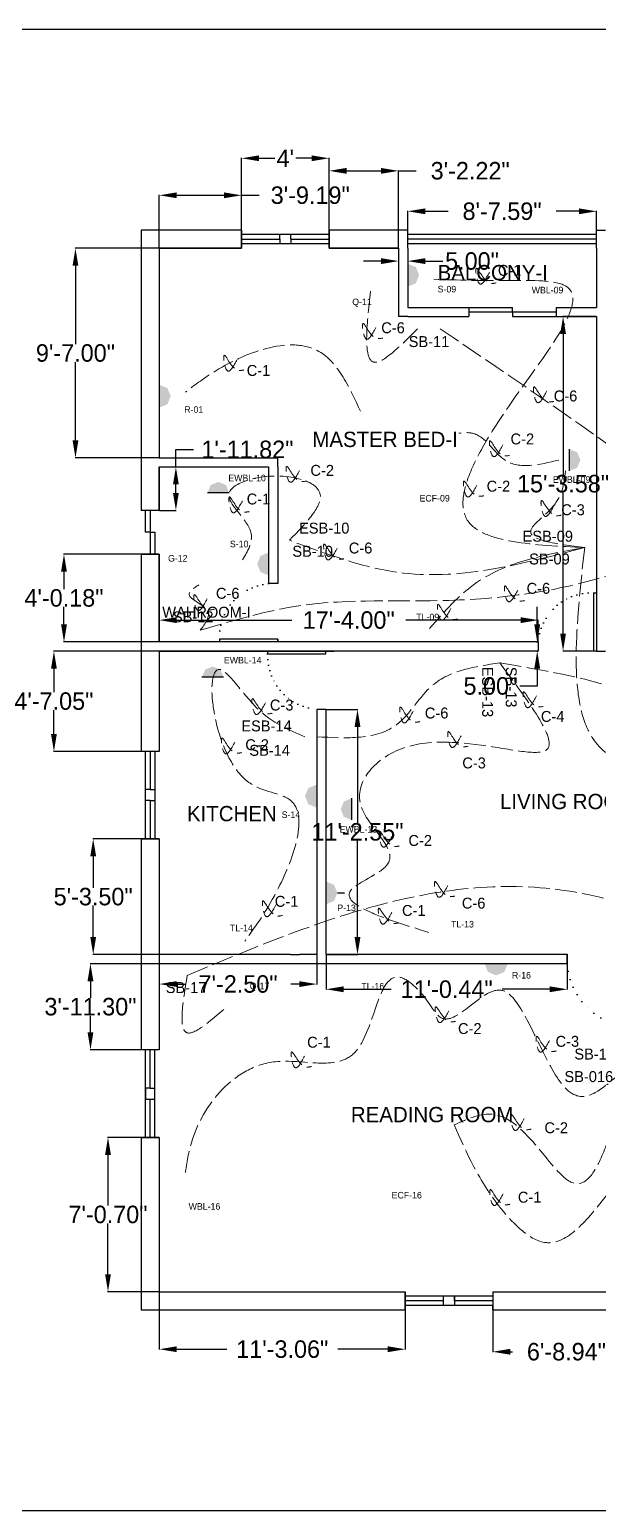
# Model space of a CAD drawing. Header units: inches. Extents: x 674 to 2552, y 389 to 1202.
# Drawn here: x 1302 to 1614, y 389 to 1202 of the extents above; entities that cross this region are included whole.
import ezdxf

# ---------------------------------------------------------------- set-up
doc = ezdxf.new("R2010")
doc.units = ezdxf.units.IN
doc.header["$MEASUREMENT"] = 0
doc.linetypes.add('ACAD_ISO02W100', pattern=[15, 12, -3])
doc.linetypes.add('ACAD_ISO07W100', pattern=[3, 0, -3])
doc.layers.add('Cable Name', color=7, linetype='ACAD_ISO02W100', lineweight=0)
doc.layers.add('Wiring', color=7, linetype='ACAD_ISO02W100', lineweight=0)
for name, color, linetype in [('Dimension', 7, 'Continuous'), ('Equipment Name', 7, 'Continuous'), ('Equipments', 7, 'Continuous'), ('Room Name', 7, 'Continuous'), ('Switch Name', 7, 'Continuous')]:
    doc.layers.add(name, color=color, linetype=linetype)
doc.dimstyles.get("Standard").update_dxf_attribs({"dimtxt": 9.6, "dimasz": 9.6, "dimexe": 0.18, "dimexo": 0.0625, "dimgap": 0.09, "dimtad": 0, "dimtih": 1, "dimtoh": 1, "dimzin": 0, "dimdsep": 46, "dimlunit": 3, "dimtxsty": 'Standard', "dimcen": 0.09, "dimadec": 0, "dimazin": 0, "dimtfac": 1, "dimtofl": 0, "dimtmove": 0, "dimatfit": 3, "dimfxl": 1, "dimtolj": 1, "dimtzin": 0, "dimarcsym": 0})

# ---------------------------------------------------------------- blocks, each defined once
blk = doc.blocks.new('*D28')
at = {"layer": 'Defpoints', "color": 0}
for p in [(1418.21, 1110.62), (1373.02, 1081.53), (1418.21, 1081.53)]:
    blk.add_point(p, dxfattribs=at)
at = {"layer": 'Dimension', "color": 0, "lineweight": -2}
for p, q in [((1373.02, 1081.6), (1373.02, 1110.8)), ((1382.62, 1110.62), (1408.61, 1110.62)), ((1418.21, 1081.6), (1418.21, 1110.8)), ((1418.21, 1110.62), (1427.81, 1110.62))]:
    blk.add_line(p, q, dxfattribs=at)
at = {"layer": 'Dimension', "color": 0}
for points in [[(1382.62, 1112.22), (1382.62, 1109.02), (1373.02, 1110.62)], [(1408.61, 1112.22), (1408.61, 1109.02), (1418.21, 1110.62)]]:
    blk.add_solid(points, dxfattribs=at)
at = {"layer": 'Dimension', "color": 0, "insert": (1455.9, 1110.62), "char_height": 9.6, "attachment_point": 5}
blk.add_mtext('\\A1;3\'-9.19"', dxfattribs=at)
blk = doc.blocks.new('*D29')
at = {"layer": 'Defpoints', "color": 0}
for p in [(1466.21, 1130.93), (1418.21, 1081.6), (1466.21, 1081.53)]:
    blk.add_point(p, dxfattribs=at)
at = {"layer": 'Dimension', "color": 0, "lineweight": -2}
for p, q in [((1418.21, 1081.66), (1418.21, 1131.11)), ((1427.81, 1130.93), (1436.52, 1130.93)), ((1456.61, 1130.93), (1447.9, 1130.93)), ((1466.21, 1081.6), (1466.21, 1131.11))]:
    blk.add_line(p, q, dxfattribs=at)
at = {"layer": 'Dimension', "color": 0}
for points in [[(1427.81, 1132.53), (1427.81, 1129.33), (1418.21, 1130.93)], [(1456.61, 1132.53), (1456.61, 1129.33), (1466.21, 1130.93)]]:
    blk.add_solid(points, dxfattribs=at)
at = {"layer": 'Dimension', "color": 0, "insert": (1442.21, 1130.93), "char_height": 9.6, "attachment_point": 5}
blk.add_mtext("\\A1;4'", dxfattribs=at)
blk = doc.blocks.new('*D30')
at = {"layer": 'Defpoints', "color": 0}
for p in [(1504.42, 1124.03), (1466.21, 1081.6), (1504.42, 1081.53)]:
    blk.add_point(p, dxfattribs=at)
at = {"layer": 'Dimension', "color": 0, "lineweight": -2}
for p, q in [((1466.21, 1081.66), (1466.21, 1124.21)), ((1475.81, 1124.03), (1494.82, 1124.03)), ((1504.42, 1081.6), (1504.42, 1124.21)), ((1504.42, 1124.03), (1514.02, 1124.03))]:
    blk.add_line(p, q, dxfattribs=at)
at = {"layer": 'Dimension', "color": 0}
for points in [[(1475.81, 1125.63), (1475.81, 1122.43), (1466.21, 1124.03)], [(1494.82, 1125.63), (1494.82, 1122.43), (1504.42, 1124.03)]]:
    blk.add_solid(points, dxfattribs=at)
at = {"layer": 'Dimension', "color": 0, "insert": (1543.71, 1124.03), "char_height": 9.6, "attachment_point": 5}
blk.add_mtext('\\A1;3\'-2.22"', dxfattribs=at)
blk = doc.blocks.new('*D31')
at = {"layer": 'Defpoints', "color": 0}
for p in [(1613.02, 1101.83), (1509.42, 1084.03), (1613.02, 1084.03)]:
    blk.add_point(p, dxfattribs=at)
at = {"layer": 'Dimension', "color": 0, "lineweight": -2}
for p, q in [((1509.42, 1084.1), (1509.42, 1102.01)), ((1519.02, 1101.83), (1531.53, 1101.83)), ((1603.42, 1101.83), (1590.91, 1101.83)), ((1613.02, 1084.1), (1613.02, 1102.01))]:
    blk.add_line(p, q, dxfattribs=at)
at = {"layer": 'Dimension', "color": 0}
for points in [[(1519.02, 1103.43), (1519.02, 1100.23), (1509.42, 1101.83)], [(1603.42, 1103.43), (1603.42, 1100.23), (1613.02, 1101.83)]]:
    blk.add_solid(points, dxfattribs=at)
at = {"layer": 'Dimension', "color": 0, "insert": (1561.22, 1101.83), "char_height": 9.6, "attachment_point": 5}
blk.add_mtext('\\A1;8\'-7.59"', dxfattribs=at)
blk = doc.blocks.new('*D32')
at = {"layer": 'Defpoints', "color": 0}
for p in [(1504.42, 1081.53), (1509.42, 1081.53), (1509.42, 1074.5)]:
    blk.add_point(p, dxfattribs=at)
at = {"layer": 'Dimension', "color": 0, "lineweight": -2}
for p, q in [((1504.42, 1081.47), (1504.42, 1074.32)), ((1509.42, 1081.47), (1509.42, 1074.32)), ((1494.82, 1074.5), (1485.22, 1074.5)), ((1519.02, 1074.5), (1528.62, 1074.5))]:
    blk.add_line(p, q, dxfattribs=at)
at = {"layer": 'Dimension', "color": 0}
for points in [[(1494.82, 1076.1), (1494.82, 1072.9), (1504.42, 1074.5)], [(1519.02, 1076.1), (1519.02, 1072.9), (1509.42, 1074.5)]]:
    blk.add_solid(points, dxfattribs=at)
at = {"layer": 'Dimension', "color": 0, "insert": (1544.71, 1074.5), "char_height": 9.6, "attachment_point": 5}
blk.add_mtext('\\A1;5.00"', dxfattribs=at)
blk = doc.blocks.new('*D51')
at = {"layer": 'Defpoints', "color": 0}
for p in [(1556.08, 508.98), (1637.02, 508.98), (1556.08, 476.01)]:
    blk.add_point(p, dxfattribs=at)
at = {"layer": 'Dimension', "color": 0, "lineweight": -2}
for p, q in [((1556.08, 508.92), (1556.08, 475.83)), ((1637.02, 508.92), (1637.02, 475.83)), ((1565.68, 476.01), (1566.86, 476.01)), ((1627.42, 476.01), (1626.24, 476.01))]:
    blk.add_line(p, q, dxfattribs=at)
at = {"layer": 'Dimension', "color": 0}
for points in [[(1565.68, 477.61), (1565.68, 474.41), (1556.08, 476.01)], [(1627.42, 477.61), (1627.42, 474.41), (1637.02, 476.01)]]:
    blk.add_solid(points, dxfattribs=at)
at = {"layer": 'Dimension', "color": 0, "insert": (1596.55, 476.01), "char_height": 9.6, "attachment_point": 5}
blk.add_mtext('\\A1;6\'-8.94"', dxfattribs=at)
blk = doc.blocks.new('*D52')
at = {"layer": 'Defpoints', "color": 0}
for p in [(1373.02, 508.98), (1508.08, 508.98), (1373.02, 477.41)]:
    blk.add_point(p, dxfattribs=at)
at = {"layer": 'Dimension', "color": 0, "lineweight": -2}
for p, q in [((1373.02, 508.92), (1373.02, 477.23)), ((1508.08, 508.92), (1508.08, 477.23)), ((1382.62, 477.41), (1410.06, 477.41)), ((1498.48, 477.41), (1471.04, 477.41))]:
    blk.add_line(p, q, dxfattribs=at)
at = {"layer": 'Dimension', "color": 0}
for points in [[(1382.62, 479.01), (1382.62, 475.81), (1373.02, 477.41)], [(1498.48, 479.01), (1498.48, 475.81), (1508.08, 477.41)]]:
    blk.add_solid(points, dxfattribs=at)
at = {"layer": 'Dimension', "color": 0, "insert": (1440.55, 477.41), "char_height": 9.6, "attachment_point": 5}
blk.add_mtext('\\A1;11\'-3.06"', dxfattribs=at)
blk = doc.blocks.new('*D53')
at = {"layer": 'Defpoints', "color": 0}
for p in [(1344.86, 593.68), (1373.02, 593.68), (1373.02, 508.98)]:
    blk.add_point(p, dxfattribs=at)
at = {"layer": 'Dimension', "color": 0, "lineweight": -2}
for p, q in [((1372.95, 593.68), (1344.68, 593.68)), ((1344.86, 584.08), (1344.86, 556.22)), ((1344.86, 518.58), (1344.86, 546.44)), ((1372.95, 508.98), (1344.68, 508.98))]:
    blk.add_line(p, q, dxfattribs=at)
at = {"layer": 'Dimension', "color": 0}
for points in [[(1343.26, 584.08), (1346.46, 584.08), (1344.86, 593.68)], [(1343.26, 518.58), (1346.46, 518.58), (1344.86, 508.98)]]:
    blk.add_solid(points, dxfattribs=at)
at = {"layer": 'Dimension', "color": 0, "insert": (1344.86, 551.33), "char_height": 9.6, "attachment_point": 5}
blk.add_mtext('\\A1;7\'-0.70"', dxfattribs=at)
blk = doc.blocks.new('*D54')
at = {"layer": 'Defpoints', "color": 0}
for p in [(1335.24, 688.98), (1373.02, 688.98), (1373.02, 641.68)]:
    blk.add_point(p, dxfattribs=at)
at = {"layer": 'Dimension', "color": 0, "lineweight": -2}
for p, q in [((1372.95, 688.98), (1335.06, 688.98)), ((1335.24, 679.38), (1335.24, 670.22)), ((1335.24, 651.28), (1335.24, 660.44)), ((1372.95, 641.68), (1335.06, 641.68))]:
    blk.add_line(p, q, dxfattribs=at)
at = {"layer": 'Dimension', "color": 0}
for points in [[(1333.64, 679.38), (1336.84, 679.38), (1335.24, 688.98)], [(1333.64, 651.28), (1336.84, 651.28), (1335.24, 641.68)]]:
    blk.add_solid(points, dxfattribs=at)
at = {"layer": 'Dimension', "color": 0, "insert": (1335.24, 665.33), "char_height": 9.6, "attachment_point": 5}
blk.add_mtext('\\A1;3\'-11.30"', dxfattribs=at)
blk = doc.blocks.new('*D55')
at = {"layer": 'Defpoints', "color": 0}
for p in [(1336.73, 757.48), (1373.02, 757.48), (1373.02, 693.98)]:
    blk.add_point(p, dxfattribs=at)
at = {"layer": 'Dimension', "color": 0, "lineweight": -2}
for p, q in [((1372.95, 757.48), (1336.55, 757.48)), ((1336.73, 747.88), (1336.73, 730.62)), ((1336.73, 703.58), (1336.73, 720.84)), ((1372.95, 693.98), (1336.55, 693.98))]:
    blk.add_line(p, q, dxfattribs=at)
at = {"layer": 'Dimension', "color": 0}
for points in [[(1335.13, 747.88), (1338.33, 747.88), (1336.73, 757.48)], [(1335.13, 703.58), (1338.33, 703.58), (1336.73, 693.98)]]:
    blk.add_solid(points, dxfattribs=at)
at = {"layer": 'Dimension', "color": 0, "insert": (1336.73, 725.73), "char_height": 9.6, "attachment_point": 5}
blk.add_mtext('\\A1;5\'-3.50"', dxfattribs=at)
blk = doc.blocks.new('*D56')
at = {"layer": 'Defpoints', "color": 0}
for p in [(1315.17, 860.53), (1373.02, 860.53), (1373.02, 805.48)]:
    blk.add_point(p, dxfattribs=at)
at = {"layer": 'Dimension', "color": 0, "lineweight": -2}
for p, q in [((1372.95, 860.53), (1314.99, 860.53)), ((1315.17, 850.93), (1315.17, 837.9)), ((1315.17, 815.08), (1315.17, 828.12)), ((1372.95, 805.48), (1314.99, 805.48))]:
    blk.add_line(p, q, dxfattribs=at)
at = {"layer": 'Dimension', "color": 0}
for points in [[(1313.57, 850.93), (1316.77, 850.93), (1315.17, 860.53)], [(1313.57, 815.08), (1316.77, 815.08), (1315.17, 805.48)]]:
    blk.add_solid(points, dxfattribs=at)
at = {"layer": 'Dimension', "color": 0, "insert": (1315.17, 833.01), "char_height": 9.6, "attachment_point": 5}
blk.add_mtext('\\A1;4\'-7.05"', dxfattribs=at)
blk = doc.blocks.new('*D57')
at = {"layer": 'Defpoints', "color": 0}
for p in [(1320.7, 913.72), (1373.02, 913.72), (1373.02, 865.53)]:
    blk.add_point(p, dxfattribs=at)
at = {"layer": 'Dimension', "color": 0, "lineweight": -2}
for p, q in [((1372.95, 913.72), (1320.52, 913.72)), ((1320.7, 904.12), (1320.7, 894.52)), ((1320.7, 875.13), (1320.7, 884.74)), ((1372.95, 865.53), (1320.52, 865.53))]:
    blk.add_line(p, q, dxfattribs=at)
at = {"layer": 'Dimension', "color": 0}
for points in [[(1319.1, 904.12), (1322.3, 904.12), (1320.7, 913.72)], [(1319.1, 875.13), (1322.3, 875.13), (1320.7, 865.53)]]:
    blk.add_solid(points, dxfattribs=at)
at = {"layer": 'Dimension', "color": 0, "insert": (1320.7, 889.63), "char_height": 9.6, "attachment_point": 5}
blk.add_mtext('\\A1;4\'-0.18"', dxfattribs=at)
blk = doc.blocks.new('*D59')
at = {"layer": 'Defpoints', "color": 0}
for p in [(1373.02, 961.53), (1382.13, 961.53), (1373.02, 937.72)]:
    blk.add_point(p, dxfattribs=at)
at = {"layer": 'Dimension', "color": 0, "lineweight": -2}
for p, q in [((1382.13, 961.53), (1382.13, 971.13)), ((1382.13, 971.13), (1391.73, 971.13)), ((1373.08, 961.53), (1382.31, 961.53)), ((1382.13, 947.32), (1382.13, 951.93)), ((1373.08, 937.72), (1382.31, 937.72))]:
    blk.add_line(p, q, dxfattribs=at)
at = {"layer": 'Dimension', "color": 0}
for points in [[(1380.53, 951.93), (1383.73, 951.93), (1382.13, 961.53)], [(1380.53, 947.32), (1383.73, 947.32), (1382.13, 937.72)]]:
    blk.add_solid(points, dxfattribs=at)
at = {"layer": 'Dimension', "color": 0, "insert": (1421.42, 971.13), "char_height": 9.6, "attachment_point": 5}
blk.add_mtext('\\A1;1\'-11.82"', dxfattribs=at)
blk = doc.blocks.new('*D60')
at = {"layer": 'Defpoints', "color": 0}
for p in [(1327, 1081.53), (1373.02, 1081.53), (1373.02, 966.53)]:
    blk.add_point(p, dxfattribs=at)
at = {"layer": 'Dimension', "color": 0, "lineweight": -2}
for p, q in [((1372.95, 1081.53), (1326.82, 1081.53)), ((1327, 1071.93), (1327, 1028.92)), ((1327, 976.13), (1327, 1019.14)), ((1372.95, 966.53), (1326.82, 966.53))]:
    blk.add_line(p, q, dxfattribs=at)
at = {"layer": 'Dimension', "color": 0}
for points in [[(1325.4, 1071.93), (1328.6, 1071.93), (1327, 1081.53)], [(1325.4, 976.13), (1328.6, 976.13), (1327, 966.53)]]:
    blk.add_solid(points, dxfattribs=at)
at = {"layer": 'Dimension', "color": 0, "insert": (1327, 1024.03), "char_height": 9.6, "attachment_point": 5}
blk.add_mtext('\\A1;9\'-7.00"', dxfattribs=at)
blk = doc.blocks.new('*D61')
at = {"layer": 'Defpoints', "color": 0}
for p in [(1464.52, 828.53), (1464.52, 693.98), (1481.84, 693.98)]:
    blk.add_point(p, dxfattribs=at)
at = {"layer": 'Dimension', "color": 0, "lineweight": -2}
for p, q in [((1464.58, 828.53), (1482.02, 828.53)), ((1481.84, 818.93), (1481.84, 766.15)), ((1481.84, 703.58), (1481.84, 756.37)), ((1464.58, 693.98), (1482.02, 693.98))]:
    blk.add_line(p, q, dxfattribs=at)
at = {"layer": 'Dimension', "color": 0}
for points in [[(1480.24, 818.93), (1483.44, 818.93), (1481.84, 828.53)], [(1480.24, 703.58), (1483.44, 703.58), (1481.84, 693.98)]]:
    blk.add_solid(points, dxfattribs=at)
at = {"layer": 'Dimension', "color": 0, "insert": (1481.84, 761.26), "char_height": 9.6, "attachment_point": 5}
blk.add_mtext('\\A1;11\'-2.55"', dxfattribs=at)
blk = doc.blocks.new('*D62')
at = {"layer": 'Defpoints', "color": 0}
for p in [(1373.02, 693.98), (1459.52, 693.98), (1459.52, 677.79)]:
    blk.add_point(p, dxfattribs=at)
at = {"layer": 'Dimension', "color": 0, "lineweight": -2}
for p, q in [((1373.02, 693.92), (1373.02, 677.61)), ((1459.52, 693.92), (1459.52, 677.61)), ((1382.62, 677.79), (1387.38, 677.79)), ((1449.92, 677.79), (1445.16, 677.79))]:
    blk.add_line(p, q, dxfattribs=at)
at = {"layer": 'Dimension', "color": 0}
for points in [[(1382.62, 679.39), (1382.62, 676.19), (1373.02, 677.79)], [(1449.92, 679.39), (1449.92, 676.19), (1459.52, 677.79)]]:
    blk.add_solid(points, dxfattribs=at)
at = {"layer": 'Dimension', "color": 0, "insert": (1416.27, 677.79), "char_height": 9.6, "attachment_point": 5}
blk.add_mtext('\\A1;7\'-2.50"', dxfattribs=at)
blk = doc.blocks.new('*D63')
at = {"layer": 'Defpoints', "color": 0}
for p in [(1464.58, 693.98), (1597.02, 693.98), (1597.02, 674.93)]:
    blk.add_point(p, dxfattribs=at)
at = {"layer": 'Dimension', "color": 0, "lineweight": -2}
for p, q in [((1464.58, 693.92), (1464.58, 674.75)), ((1597.02, 693.92), (1597.02, 674.75)), ((1474.18, 674.93), (1500.31, 674.93)), ((1587.42, 674.93), (1561.29, 674.93))]:
    blk.add_line(p, q, dxfattribs=at)
at = {"layer": 'Dimension', "color": 0}
for points in [[(1474.18, 676.53), (1474.18, 673.33), (1464.58, 674.93)], [(1587.42, 676.53), (1587.42, 673.33), (1597.02, 674.93)]]:
    blk.add_solid(points, dxfattribs=at)
at = {"layer": 'Dimension', "color": 0, "insert": (1530.8, 674.93), "char_height": 9.6, "attachment_point": 5}
blk.add_mtext('\\A1;11\'-0.44"', dxfattribs=at)
blk = doc.blocks.new('*D64')
at = {"layer": 'Defpoints', "color": 0}
for p in [(1581.02, 877.49), (1373.02, 865.53), (1581.02, 865.53)]:
    blk.add_point(p, dxfattribs=at)
at = {"layer": 'Dimension', "color": 0, "lineweight": -2}
for p, q in [((1373.02, 865.6), (1373.02, 877.67)), ((1581.02, 865.6), (1581.02, 877.67)), ((1382.62, 877.49), (1445.73, 877.49)), ((1571.42, 877.49), (1508.31, 877.49))]:
    blk.add_line(p, q, dxfattribs=at)
at = {"layer": 'Dimension', "color": 0}
for points in [[(1382.62, 879.09), (1382.62, 875.89), (1373.02, 877.49)], [(1571.42, 879.09), (1571.42, 875.89), (1581.02, 877.49)]]:
    blk.add_solid(points, dxfattribs=at)
at = {"layer": 'Dimension', "color": 0, "insert": (1477.02, 877.49), "char_height": 9.6, "attachment_point": 5}
blk.add_mtext('\\A1;17\'-4.00"', dxfattribs=at)
blk = doc.blocks.new('*D65')
at = {"layer": 'Defpoints', "color": 0}
for p in [(1579.98, 865.53), (1579.98, 860.53), (1580.51, 860.53)]:
    blk.add_point(p, dxfattribs=at)
at = {"layer": 'Dimension', "color": 0, "lineweight": -2}
for p, q in [((1580.51, 875.13), (1580.51, 884.73)), ((1580.04, 865.53), (1580.69, 865.53)), ((1580.04, 860.53), (1580.69, 860.53)), ((1580.51, 850.93), (1580.51, 841.33)), ((1580.51, 841.33), (1570.91, 841.33))]:
    blk.add_line(p, q, dxfattribs=at)
at = {"layer": 'Dimension', "color": 0}
for points in [[(1578.91, 875.13), (1582.11, 875.13), (1580.51, 865.53)], [(1578.91, 850.93), (1582.11, 850.93), (1580.51, 860.53)]]:
    blk.add_solid(points, dxfattribs=at)
at = {"layer": 'Dimension', "color": 0, "insert": (1554.82, 841.33), "char_height": 9.6, "attachment_point": 5}
blk.add_mtext('\\A1;5.00"', dxfattribs=at)
blk = doc.blocks.new('*D67')
at = {"layer": 'Defpoints', "color": 0}
for p in [(1613.02, 1044.11), (1594.7, 860.53), (1613.02, 860.53)]:
    blk.add_point(p, dxfattribs=at)
at = {"layer": 'Dimension', "color": 0, "lineweight": -2}
for p, q in [((1612.95, 1044.11), (1594.52, 1044.11)), ((1594.7, 1034.51), (1594.7, 957.21)), ((1594.7, 870.13), (1594.7, 947.43)), ((1612.95, 860.53), (1594.52, 860.53))]:
    blk.add_line(p, q, dxfattribs=at)
at = {"layer": 'Dimension', "color": 0}
for points in [[(1593.1, 1034.51), (1596.3, 1034.51), (1594.7, 1044.11)], [(1593.1, 870.13), (1596.3, 870.13), (1594.7, 860.53)]]:
    blk.add_solid(points, dxfattribs=at)
at = {"layer": 'Dimension', "color": 0, "insert": (1594.7, 952.32), "char_height": 9.6, "attachment_point": 5}
blk.add_mtext('\\A1;15\'-3.58"', dxfattribs=at)

msp = doc.modelspace()

# ---------------------------------------------------------------- hatches: boundary and pattern name
at = {"layer": 'Equipments'}
h = msp.add_hatch(color=256, dxfattribs=at)
h.set_gradient(color1=(193, 62, 188), color2=(193, 62, 188), tint=1)
h.paths.add_polyline_path([(1509.424, 1060.511), (1513.862, 1062.349), (1515.7, 1066.786), (1513.862, 1071.224), (1509.424, 1073.062)])
h = msp.add_hatch(color=256, dxfattribs=at)
h.set_gradient(color1=(193, 62, 188), color2=(193, 62, 188), tint=1)
h.paths.add_polyline_path([(1373.016, 994.092), (1377.454, 995.93), (1379.292, 1000.368), (1377.454, 1004.805), (1373.016, 1006.643)])
h = msp.add_hatch(color=256, dxfattribs=at)
h.set_gradient(color1=(193, 62, 188), color2=(193, 62, 188), tint=1)
h.paths.add_polyline_path([(1598.285, 959.396), (1602.488, 961.137), (1604.229, 965.34), (1602.488, 969.543), (1598.285, 971.284)])
h = msp.add_hatch(color=256, dxfattribs=at)
h.set_gradient(color1=(193, 62, 188), color2=(193, 62, 188), tint=1)
h.paths.add_polyline_path([(1411.406, 947.397), (1409.665, 951.6), (1405.462, 953.341), (1401.259, 951.6), (1399.518, 947.397)])
h = msp.add_hatch(color=256, dxfattribs=at)
h.set_gradient(color1=(193, 62, 188), color2=(193, 62, 188), tint=1)
h.paths.add_polyline_path([(1433.025, 914.586), (1428.587, 912.747), (1426.749, 908.31), (1428.587, 903.872), (1433.025, 902.034)])
h = msp.add_hatch(color=256, dxfattribs=at)
h.set_gradient(color1=(193, 62, 188), color2=(193, 62, 188), tint=1)
h.paths.add_polyline_path([(1408.345, 846.119), (1406.604, 850.322), (1402.401, 852.063), (1398.198, 850.322), (1396.457, 846.119)])
h = msp.add_hatch(color=256, dxfattribs=at)
h.set_gradient(color1=(193, 62, 188), color2=(193, 62, 188), tint=1)
h.paths.add_polyline_path([(1459.298, 787.192), (1454.861, 785.354), (1453.023, 780.916), (1454.861, 776.479), (1459.298, 774.641)])
h = msp.add_hatch(color=256, dxfattribs=at)
h.set_gradient(color1=(193, 62, 188), color2=(193, 62, 188), tint=1)
h.paths.add_polyline_path([(1478.567, 779.718), (1474.364, 777.977), (1472.623, 773.774), (1474.364, 769.571), (1478.567, 767.83)])
h = msp.add_hatch(color=256, dxfattribs=at)
h.set_gradient(color1=(193, 62, 188), color2=(193, 62, 188), tint=1)
h.paths.add_polyline_path([(1464.516, 721.546), (1468.954, 723.384), (1470.792, 727.822), (1468.954, 732.259), (1464.516, 734.097)])
h = msp.add_hatch(color=256, dxfattribs=at)
h.set_gradient(color1=(193, 62, 188), color2=(193, 62, 188), tint=1)
h.paths.add_polyline_path([(1551.694, 688.841), (1553.532, 684.404), (1557.969, 682.566), (1562.407, 684.404), (1564.245, 688.841)])

# ---------------------------------------------------------------- linework, layer by layer
for p, q in [((1418.206, 1091.535), (1418.206, 1081.535)), ((1466.206, 1089.035), (1418.206, 1089.035)), ((1439.206, 1086.535), (1439.206, 1089.035)), ((1445.206, 1086.535), (1445.206, 1089.035)), ((1466.206, 1091.535), (1466.206, 1081.535)), ((1509.424, 1081.535), (1509.424, 1091.535)), ((1613.016, 1089.035), (1509.424, 1089.035)), ((1613.016, 1081.535), (1613.016, 1091.535)), ((1613.016, 1091.535), (1618.016, 1091.535)), ((1373.016, 1081.535), (1418.206, 1081.535)), ((1418.206, 1086.535), (1439.206, 1086.535)), ((1466.206, 1084.035), (1418.206, 1084.035)), ((1439.206, 1086.535), (1439.206, 1084.035)), ((1445.206, 1086.535), (1445.206, 1084.035)), ((1445.206, 1086.535), (1466.206, 1086.535)), ((1466.206, 1081.535), (1504.424, 1081.535)), ((1504.424, 1081.535), (1504.424, 1049.113)), ((1613.016, 1086.535), (1509.424, 1086.535)), ((1613.016, 1084.035), (1509.424, 1084.035)), ((1509.424, 1081.535), (1509.424, 1049.113)), ((1613.016, 1081.535), (1613.016, 1049.113)), ((1504.424, 1049.113), (1504.424, 1044.113)), ((1509.424, 1049.113), (1567.022, 1049.113)), ((1543.022, 1049.113), (1543.022, 1044.113)), ((1567.022, 1046.613), (1567.022, 1049.113)), ((1591.022, 1044.113), (1591.022, 1049.113)), ((1591.022, 1049.113), (1613.016, 1049.113)), ((1509.424, 1044.113), (1504.424, 1044.113)), ((1509.424, 1044.113), (1543.022, 1044.113)), ((1543.022, 1046.613), (1591.022, 1046.613)), ((1567.022, 1046.613), (1567.022, 1044.113)), ((1567.022, 1044.113), (1613.016, 1044.113)), ((1613.016, 1044.113), (1613.016, 865.535)), ((1373.016, 966.535), (1433.016, 966.535)), ((1373.016, 961.535), (1433.016, 961.535)), ((1373.016, 937.72), (1373.016, 961.535)), ((1433.016, 966.535), (1438.016, 966.535)), ((1433.016, 961.535), (1433.016, 897.535)), ((1438.016, 961.535), (1438.016, 966.535)), ((1438.016, 961.535), (1438.016, 897.535)), ((1373.016, 937.72), (1363.016, 937.72)), ((1365.516, 925.72), (1365.516, 937.72)), ((1368.016, 937.72), (1368.016, 913.72)), ((1373.016, 937.72), (1370.516, 937.72)), ((1368.016, 925.72), (1365.516, 925.72)), ((1368.016, 925.72), (1370.516, 925.72)), ((1370.516, 925.72), (1370.516, 913.72)), ((1363.016, 913.72), (1373.016, 913.72)), ((1368.016, 913.72), (1365.516, 913.72)), ((1373.016, 865.535), (1373.016, 913.72)), ((1438.016, 897.535), (1433.016, 897.535)), ((1611.516, 860.535), (1611.516, 892.535)), ((1611.516, 892.535), (1613.016, 892.535)), ((1433.016, 865.535), (1373.016, 865.535)), ((1438.016, 867.035), (1406.016, 867.035)), ((1406.016, 867.035), (1406.016, 865.535)), ((1438.016, 865.535), (1433.016, 865.535)), ((1438.016, 865.535), (1438.016, 867.035)), ((1438.016, 867.035), (1438.016, 865.535)), ((1581.016, 865.535), (1438.016, 865.535)), ((1581.016, 865.535), (1581.016, 860.535)), ((1613.016, 865.535), (1613.016, 860.535)), ((1373.016, 860.535), (1445.016, 860.535)), ((1445.016, 860.535), (1373.016, 860.535)), ((1464.516, 860.535), (1432.516, 860.535)), ((1432.516, 860.535), (1432.516, 859.035)), ((1432.516, 859.035), (1464.516, 859.035)), ((1445.016, 860.535), (1450.016, 860.535)), ((1450.016, 860.535), (1459.516, 860.535)), ((1459.516, 860.535), (1450.016, 860.535)), ((1459.516, 860.535), (1464.516, 860.535)), ((1581.016, 860.535), (1464.516, 860.535)), ((1464.516, 860.535), (1469.016, 860.535)), ((1464.516, 859.035), (1464.516, 860.535)), ((1613.016, 860.535), (1611.516, 860.535)), ((1613.016, 860.535), (1618.016, 860.535)), ((1613.016, 860.535), (1618.016, 860.535)), ((1459.516, 828.535), (1459.516, 693.982)), ((1464.516, 828.535), (1459.516, 828.535)), ((1464.516, 828.535), (1464.516, 693.982)), ((1373.016, 805.48), (1363.016, 805.48)), ((1365.516, 757.48), (1365.516, 805.48)), ((1368.016, 805.48), (1368.016, 784.48)), ((1373.016, 805.48), (1370.516, 805.48)), ((1370.516, 805.48), (1370.516, 757.48)), ((1368.016, 784.48), (1365.516, 784.48)), ((1368.016, 784.48), (1370.516, 784.48)), ((1368.016, 778.48), (1365.516, 778.48)), ((1368.016, 778.48), (1370.516, 778.48)), ((1368.016, 778.48), (1368.016, 757.48)), ((1363.016, 757.48), (1373.016, 757.48)), ((1363.016, 757.48), (1365.516, 757.48)), ((1445.016, 693.982), (1373.016, 693.982)), ((1445.016, 693.982), (1450.016, 693.982)), ((1459.516, 693.982), (1450.016, 693.982)), ((1597.016, 693.982), (1464.516, 693.982)), ((1597.016, 688.982), (1597.016, 693.982)), ((1597.016, 688.982), (1373.016, 688.982)), ((1373.016, 641.678), (1363.016, 641.678)), ((1365.516, 593.678), (1365.516, 641.678)), ((1368.016, 620.678), (1368.016, 641.678)), ((1370.516, 593.678), (1370.516, 641.678)), ((1368.016, 620.678), (1365.516, 620.678)), ((1365.516, 620.678), (1365.516, 614.678)), ((1368.016, 620.678), (1370.516, 620.678)), ((1365.516, 614.678), (1370.516, 614.678)), ((1368.016, 593.678), (1368.016, 614.678)), ((1363.016, 593.678), (1373.016, 593.678)), ((1373.016, 508.982), (1508.076, 508.982)), ((1508.076, 498.982), (1508.076, 508.982)), ((1556.076, 506.482), (1508.076, 506.482)), ((1529.076, 503.982), (1508.076, 503.982)), ((1529.076, 501.482), (1529.076, 506.482)), ((1535.076, 503.982), (1535.076, 506.482)), ((1535.076, 506.482), (1535.076, 501.482)), ((1556.076, 503.982), (1535.076, 503.982)), ((1556.076, 508.982), (1556.076, 498.982)), ((1556.076, 508.982), (1556.076, 506.482)), ((1556.076, 508.982), (1589.016, 508.982)), ((1556.076, 501.482), (1508.076, 501.482)), ((1535.076, 501.482), (1529.076, 501.482)), ((1556.076, 498.982), (1556.076, 501.482))]:
    msp.add_line(p, q)
at = {"color": 177}
msp.add_lwpolyline([(2205.08, 1201.535), (1253.016, 1201.535), (1253.016, 388.982), (2205.08, 388.982)], close=True, dxfattribs=at)
for points in [[(1418.206, 1091.535), (1363.016, 1091.535), (1363.016, 937.72)], [(1509.424, 1091.535), (1466.206, 1091.535)], [(1418.206, 1081.535), (1373.016, 1081.535), (1373.016, 966.535)], [(1504.424, 1081.535), (1466.206, 1081.535)], [(1373.016, 961.535), (1373.016, 937.72)], [(1363.016, 913.72), (1363.016, 805.48)], [(1373.016, 913.72), (1373.016, 865.535)], [(1373.016, 860.535), (1373.016, 805.48)], [(1363.016, 757.48), (1363.016, 641.678)], [(1373.016, 757.48), (1373.016, 693.982)], [(1373.016, 688.982), (1373.016, 641.678)], [(1363.016, 593.678), (1363.016, 498.982), (1508.076, 498.982)], [(1373.016, 593.678), (1373.016, 508.982), (1508.076, 508.982)], [(1556.076, 508.982), (1637.016, 508.982)], [(1556.076, 498.982), (1738.707, 498.982)]]:
    msp.add_lwpolyline(points)
at = {"linetype": 'ACAD_ISO07W100'}
for centre, start, end in [((1435.516, 868.121), 94.858106, 182.108437), ((1610.43, 863.035), 87.891563, 175.141894), ((1462.016, 857.949), 177.891563, 265.141894)]:
    msp.add_arc(centre, 29.52, start, end, dxfattribs=at)
at = {"linetype": 'ACAD_ISO07W100', "ltscale": 1.5}
msp.add_arc((1634.448, 691.482), 37.515, 176.178998, 271.63162, dxfattribs=at)
at = {"layer": 'Cable Name', "color": 4}
for points in [[(1554.239, 1068.326), (1548.823, 1062.074), (1547.018, 1070.49), (1554.118, 1062.555), (1557.969, 1062.555)], [(1491.976, 1038.073), (1486.561, 1031.82), (1484.755, 1040.237), (1491.856, 1032.301), (1495.707, 1032.301)], [(1415.799, 1020.561), (1410.384, 1014.309), (1408.579, 1022.725), (1415.679, 1014.79), (1419.53, 1014.79)], [(1585.853, 1003.278), (1580.438, 997.026), (1578.632, 1005.442), (1585.733, 997.507), (1589.584, 997.507)], [(1561.637, 973.649), (1556.222, 967.397), (1554.417, 975.813), (1561.517, 967.878), (1565.368, 967.878)], [(1450.039, 959.606), (1444.623, 953.354), (1442.818, 961.77), (1449.918, 953.834), (1453.769, 953.834)], [(1547.384, 951.518), (1541.969, 945.266), (1540.164, 953.682), (1547.264, 945.747), (1551.115, 945.747)], [(1418.63, 942.831), (1413.215, 936.579), (1411.41, 944.995), (1418.51, 937.059), (1422.361, 937.059)], [(1589.982, 940.832), (1584.567, 934.58), (1582.762, 942.996), (1589.862, 935.061), (1593.713, 935.061)], [(1470.633, 916.989), (1465.217, 910.737), (1463.412, 919.153), (1470.512, 911.217), (1474.363, 911.217)], [(1569.861, 893.99), (1564.446, 887.738), (1562.641, 896.154), (1569.741, 888.219), (1573.592, 888.219)], [(1399.399, 889.222), (1393.984, 882.97), (1392.179, 891.386), (1399.279, 883.451), (1403.13, 883.451)], [(1533.086, 883.866), (1527.67, 877.613), (1525.865, 886.03), (1532.966, 878.094), (1536.817, 878.094)], [(1580.135, 835.91), (1574.719, 829.657), (1572.914, 838.074), (1580.014, 830.138), (1583.865, 830.138)], [(1431.263, 832.144), (1425.847, 825.892), (1424.042, 834.308), (1431.142, 826.373), (1434.993, 826.373)], [(1512.4, 827.563), (1506.985, 821.311), (1505.18, 829.727), (1512.28, 821.792), (1516.131, 821.792)], [(1414.542, 810.571), (1409.126, 804.319), (1407.321, 812.736), (1414.421, 804.8), (1418.272, 804.8)], [(1538.794, 814.062), (1533.378, 807.81), (1531.573, 816.226), (1538.673, 808.291), (1542.524, 808.291)], [(1501.046, 759.356), (1495.631, 753.104), (1493.826, 761.52), (1500.926, 753.585), (1504.777, 753.585)], [(1531.503, 731.847), (1526.087, 725.595), (1524.282, 734.012), (1531.382, 726.076), (1535.233, 726.076)], [(1436.995, 721.208), (1431.579, 714.956), (1429.774, 723.372), (1436.875, 715.437), (1440.726, 715.437)], [(1500.663, 717.132), (1495.247, 710.88), (1493.442, 719.296), (1500.542, 711.361), (1504.393, 711.361)], [(1531.932, 663.098), (1526.516, 656.846), (1524.711, 665.262), (1531.812, 657.327), (1535.663, 657.327)], [(1587.276, 646.87), (1581.86, 640.618), (1580.055, 649.035), (1587.156, 641.099), (1591.007, 641.099)], [(1452.826, 638.306), (1447.411, 632.054), (1445.605, 640.47), (1452.706, 632.535), (1456.557, 632.535)], [(1573.379, 603.935), (1567.964, 597.683), (1566.159, 606.099), (1573.259, 598.164), (1577.11, 598.164)], [(1561.82, 562.735), (1556.404, 556.483), (1554.599, 564.899), (1561.699, 556.963), (1565.55, 556.963)]]:
    msp.add_spline(points, degree=3, dxfattribs=at)
at = {"layer": 'Cable Name'}
for points in [[(1483.489, 992.148), (1459.67, 1025.519), (1402.407, 1013.347), (1387.373, 1002.587)], [(1592.341, 965.34), (1562.825, 965.34), (1544.956, 980.075), (1537.413, 980.075)], [(1606.618, 917.366), (1577.039, 926.921), (1589.982, 940.832), (1596.184, 960.266)], [(1606.567, 917.351), (1547.25, 898.095), (1521.355, 872.851)]]:
    msp.add_spline(points, degree=3, dxfattribs=at)
at = {"layer": 'Equipments', "color": 6}
for p, q in [((1598.285, 959.396), (1598.285, 971.284)), ((1411.406, 947.397), (1399.518, 947.397)), ((1408.345, 846.119), (1396.457, 846.119)), ((1478.567, 779.718), (1478.567, 767.83)), ((1470.792, 727.822), (1474.73, 727.822))]:
    msp.add_line(p, q, dxfattribs=at)
at = {"layer": 'Wiring'}
for points in [[(1606.567, 917.351), (1542.579, 931.771), (1570.434, 1002.825), (1596.642, 1060.523), (1565.693, 1063.813), (1523.781, 1064.568)], [(1488.928, 1057.996), (1490.937, 1019.07), (1514.736, 1037.308)], [(1444.475, 921.351), (1461.253, 946.977), (1422.435, 954.532), (1411.406, 947.397), (1423.443, 925.068), (1418.668, 910.529)], [(1606.567, 917.351), (1507.02, 903.349), (1444.475, 921.351)], [(1395.467, 871.942), (1399.553, 882.463), (1389.396, 891.899), (1394.782, 896.894)], [(1459.341, 813.525), (1503.626, 820.341), (1522.937, 841.666), (1559.952, 854.014)], [(1559.952, 854.014), (1586.705, 807.678), (1505.367, 806.666), (1483.64, 775.876), (1498.992, 744.702), (1478.873, 730.041), (1521.029, 706.176)], [(1559.952, 854.014), (1663.159, 807.92), (1658.915, 746.732), (1648.505, 679.608)], [(1452.934, 813.525), (1426.814, 829.068), (1406.604, 850.322), (1422.24, 788.449), (1444.942, 778.697), (1438.502, 730.567), (1419.97, 701.298)], [(1388.355, 682.568), (1388.355, 651.038), (1409.176, 664.55)], [(1630.565, 633.128), (1605.908, 616.118), (1572.94, 661.754), (1560.188, 674.485), (1528.454, 658.976), (1519.319, 669.691), (1504.04, 681.67), (1479.996, 639.928), (1436.702, 635.166), (1390.627, 590.721), (1387.067, 572.44)], [(1630.565, 633.128), (1599.552, 568.895), (1557.052, 606.197), (1534.915, 600.553)], [(1534.915, 600.553), (1560.627, 554.609), (1585.253, 535.957), (1619.002, 562.263)]]:
    msp.add_spline(points, degree=3, dxfattribs=at)
at = {"layer": 'Wiring', "color": 5}
for points in [[(1527.261, 1037.308), (1649.816, 951.504), (1777.774, 880.508), (1886.627, 873.103), (1970.467, 836.543), (2074.295, 864.161)], [(1395.467, 871.942), (1450.696, 885.49), (1531.955, 888.338), (1623.846, 903.357), (1705.818, 943.593), (1792.56, 986.745), (1890.035, 986.389), (2027.388, 921.709), (2074.295, 864.161)], [(1606.567, 917.351), (1607.745, 818.655), (1893.998, 857.734), (2074.295, 864.161)], [(1388.355, 682.568), (1591.829, 729.643), (1797.094, 682.279), (1999.073, 822.979), (2074.295, 864.161)]]:
    msp.add_spline(points, degree=3, dxfattribs=at)

# ---------------------------------------------------------------- texts
at = {"layer": 'Cable Name', "char_height": 6, "width": 20.39872, "attachment_point": 1}
for s, insert in [('C-1', (1558.936, 1072.426)), ('C-6', (1494.893, 1040.929)), ('C-1', (1421.017, 1017.502)), ('C-6', (1589.584, 1003.507)), ('C-2', (1565.865, 979.921)), ('C-2', (1455.984, 962.672)), ('C-2', (1552.743, 953.985)), ('C-1', (1421.014, 946.957)), ('C-3', (1593.713, 941.061)), ('C-6', (1477.059, 920.066)), ('C-6', (1404.13, 895.222)), ('C-6', (1574.687, 897.941)), ('C-3', (1433.761, 833.905)), ('C-6', (1518.819, 829.529)), ('C-4', (1582.546, 827.647)), ('C-2', (1420.261, 812.137)), ('C-3', (1539.385, 802.132)), ('C-2', (1509.805, 759.585)), ('C-1', (1436.439, 726.18)), ('C-6', (1539.151, 725.205)), ('C-1', (1506.285, 721.177)), ('C-2', (1537.025, 656.38)), ('C-1', (1454.195, 648.881)), ('C-3', (1590.582, 649.37)), ('C-2', (1584.475, 601.943)), ('C-1', (1569.911, 563.845))]:
    msp.add_mtext(s, dxfattribs=dict(at, insert=insert))
at = {"layer": 'Equipment Name', "char_height": 3.6, "width": 6.1553, "attachment_point": 1}
for s, insert in [('S-09', (1525.861, 1060.926)), ('WBL-09', (1577.493, 1060.412)), ('Q-11', (1478.96, 1053.938)), ('R-01', (1386.725, 994.869)), ('EWBL-10', (1410.924, 957.299)), ('EWBL-09', (1589.062, 956.419)), ('ECF-09', (1515.906, 946.186)), ('S-10', (1411.783, 921.077)), ('G-12', (1377.842, 913.235)), ('TL-09', (1514.108, 881.012)), ('EWBL-14', (1408.496, 857.299)), ('S-14', (1440.237, 772.533)), ('EWBL-13', (1472.043, 764.499)), ('P-13', (1470.745, 721.408)), ('TL-14', (1411.816, 710.384)), ('TL-13', (1533.173, 712.453)), ('R-16', (1566.631, 684.434)), ('Q-17', (1422.708, 678.528)), ('TL-16', (1483.948, 678.378)), ('ECF-16', (1500.569, 563.739)), ('WBL-16', (1389.14, 557.577))]:
    msp.add_mtext(s, dxfattribs=dict(at, insert=insert))
at = {"layer": 'Room Name', "width": 102.95617, "attachment_point": 1}
for s, insert, char_height in [('{\\fHigh Tower Text|b0|i0|c0|p18;BALCONY-I}', (1525.818, 1072.376), 8.4), ('{\\fHigh Tower Text|b0|i0|c0|p18;MASTER BED-I}', (1457.038, 980.884), 8.4), ('{\\fHigh Tower Text|b0|i0|c0|p18;WAHROOM-I}', (1374.662, 884.84), 6), ('{\\fHigh Tower Text|b0|i0|c0|p18;LIVING ROOM}', (1560.071, 782.169), 8.4), ('{\\fHigh Tower Text|b0|i0|c0|p18;KITCHEN}', (1388.204, 775.517), 8.4), ('{\\fHigh Tower Text|b0|i0|c0|p18;READING ROOM}', (1478.208, 610.361), 8.4)]:
    msp.add_mtext(s, dxfattribs=dict(at, insert=insert, char_height=char_height))
at = {"layer": 'Switch Name', "char_height": 6, "width": 41.27166, "attachment_point": 1}
for s, insert in [('SB-11', (1509.953, 1033.342)), ('ESB-10', (1449.757, 930.985)), ('ESB-09', (1572.482, 926.54)), ('SB-10', (1446.068, 918.283)), ('SB-09', (1576.076, 914.056)), ('SB-12', (1380.481, 882.325)), ('ESB-14', (1418.064, 822.446)), ('SB-14', (1422.451, 809.038)), ('SB-17', (1376.582, 678.873)), ('SB-16', (1600.894, 642.397)), ('SB-016', (1595.452, 630.023))]:
    msp.add_mtext(s, dxfattribs=dict(at, insert=insert))
at = {"layer": 'Switch Name', "char_height": 6, "width": 41.27166, "attachment_point": 1, "rotation": 270}
for s, insert in [('ESB-13', (1556.288, 851.869)), ('SB-13', (1569.237, 851.875))]:
    msp.add_mtext(s, dxfattribs=dict(at, insert=insert))

# ---------------------------------------------------------------- dimensions: what is measured, and where the dimension line sits
at = {"layer": 'Dimension'}
for base, p1, p2, picture, middle in [((1466.206, 1130.926), (1418.206, 1081.597), (1466.206, 1081.535), '*D29', (1442.206, 1130.926)), ((1504.424, 1124.026), (1466.206, 1081.597), (1504.424, 1081.535), '*D30', (1543.714, 1124.026)), ((1418.206, 1110.615), (1373.016, 1081.535), (1418.206, 1081.535), '*D28', (1455.896, 1110.615)), ((1613.016, 1101.831), (1509.424, 1084.035), (1613.016, 1084.035), '*D31', (1561.22, 1101.831)), ((1509.424, 1074.496), (1504.424, 1081.535), (1509.424, 1081.535), '*D32', (1544.714, 1074.496)), ((1581.016, 877.489), (1373.016, 865.535), (1581.016, 865.535), '*D64', (1477.016, 877.489)), ((1459.516, 677.789), (1373.016, 693.982), (1459.516, 693.982), '*D62', (1416.266, 677.789)), ((1597.016, 674.929), (1464.579, 693.982), (1597.016, 693.982), '*D63', (1530.797, 674.929)), ((1373.016, 477.407), (1508.076, 508.982), (1373.016, 508.982), '*D52', (1440.546, 477.407)), ((1556.076, 476.006), (1637.016, 508.982), (1556.076, 508.982), '*D51', (1596.546, 476.006))]:
    dim = msp.add_linear_dim(base=base, p1=p1, p2=p2, dimstyle='Standard', dxfattribs=at)
    dim.commit()
    dim.dimension.update_dxf_attribs({"geometry": picture, "text_midpoint": middle})
for base, p1, p2, picture, middle in [((1327.004, 1081.535), (1373.016, 966.535), (1373.016, 1081.535), '*D60', (1327.004, 1024.035)), ((1594.699, 860.535), (1613.016, 1044.113), (1613.016, 860.535), '*D67', (1594.699, 952.324)), ((1382.1301, 961.535), (1373.0161, 937.7198), (1373.0161, 961.535), '*D59', (1421.4201, 971.135)), ((1320.705, 913.7198), (1373.0161, 865.535), (1373.0161, 913.7198), '*D57', (1320.705, 889.6274)), ((1580.507, 860.535), (1579.979, 865.535), (1579.979, 860.535), '*D65', (1554.817, 841.335)), ((1315.1667, 860.535), (1373.0161, 805.4802), (1373.0161, 860.535), '*D56', (1315.1667, 833.0076)), ((1481.839, 693.982), (1464.516, 828.535), (1464.516, 693.982), '*D61', (1481.839, 761.258)), ((1336.728, 757.48), (1373.016, 693.982), (1373.016, 757.48), '*D55', (1336.728, 725.731)), ((1335.245, 688.982), (1373.016, 641.678), (1373.016, 688.982), '*D54', (1335.245, 665.33)), ((1344.862, 593.678), (1373.016, 508.982), (1373.016, 593.678), '*D53', (1344.862, 551.33))]:
    dim = msp.add_linear_dim(base=base, p1=p1, p2=p2, angle=90, dimstyle='Standard', dxfattribs=at)
    dim.commit()
    dim.dimension.update_dxf_attribs({"geometry": picture, "text_midpoint": middle})

doc.saveas('drawing.dxf')
